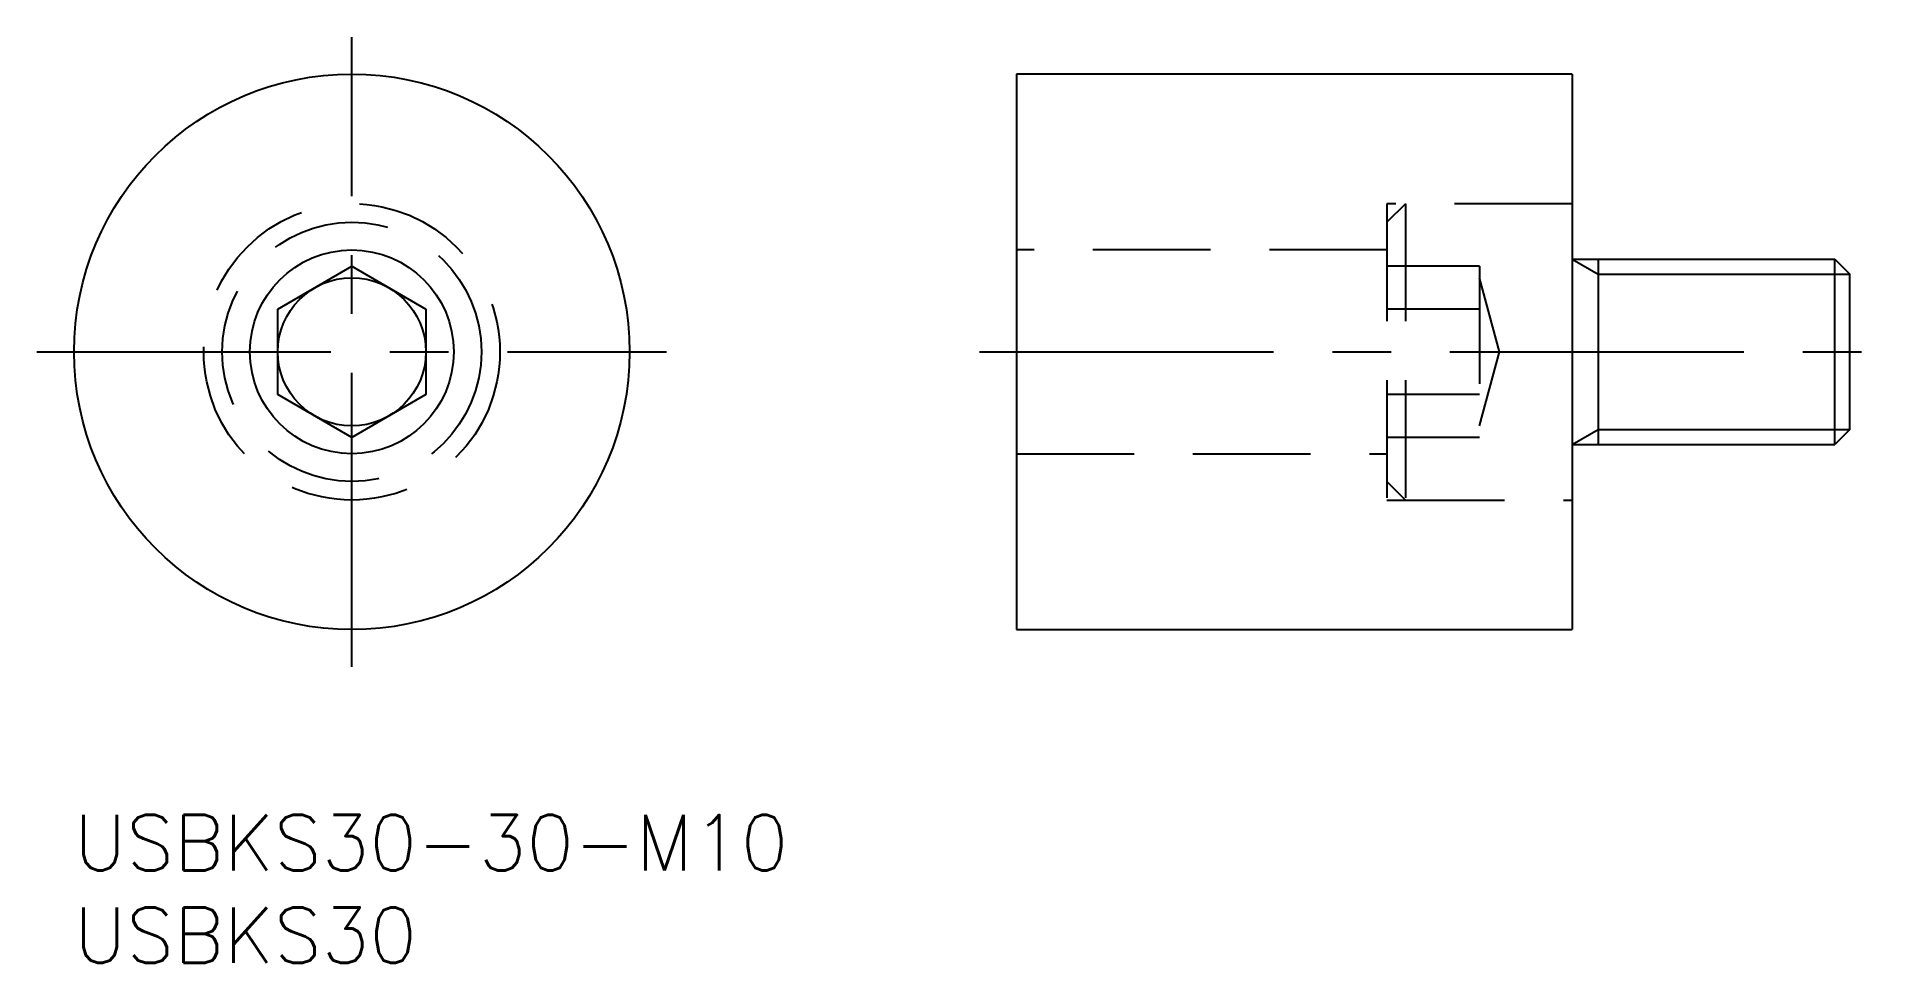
# Model space of a CAD drawing. Extents: x -2 to 97.9, y -8 to 42.
import ezdxf

# ---------------------------------------------------------------- set-up
doc = ezdxf.new("R2010")
doc.units = 0
doc.header["$LTSCALE"] = 0.5
doc.linetypes.add('CENTER', pattern=[50.8, 31.75, -6.35, 6.35, -6.35])
doc.linetypes.add('DASHED', pattern=[19.05, 12.7, -6.35])
for name, color, linetype in [('MSM_CENTER', 1, 'CENTER'), ('MSM_CONTINUOUS', 7, 'CONTINUOUS'), ('MSM_DASHED', 4, 'DASHED'), ('MSM_NARROW', 5, 'CONTINUOUS'), ('MSM_PART_NUMBER', 7, 'CONTINUOUS')]:
    doc.layers.add(name, color=color, linetype=linetype)
doc.styles.get("Standard").update_dxf_attribs({"font": 'txt.shx', "height": 1, "bigfont": 'bigfont.shx'})

# ---------------------------------------------------------------- blocks, each defined once
blk = doc.blocks.new('*U13')
at = {"layer": 'MSM_PART_NUMBER'}
blk.add_text('USBKS30-30-M10', height=3, dxfattribs=at).set_placement((0, -3))
blk = doc.blocks.new('*U14')
at = {"layer": 'MSM_PART_NUMBER'}
blk.add_text('USBKS30', height=3, dxfattribs=at).set_placement((0, -8))

msp = doc.modelspace()

# ---------------------------------------------------------------- linework, layer by layer
at = {"layer": 'MSM_CENTER'}
for p, q in [((15, 8), (15, 42)), ((-2, 25), (32, 25)), ((48.896, 25), (97.896, 25))]:
    msp.add_line(p, q, dxfattribs=at)
at = {"layer": 'MSM_CONTINUOUS'}
for p, q in [((80.896, 40), (50.896, 40)), ((50.896, 40), (50.896, 10)), ((80.896, 40), (80.896, 10)), ((80.896, 30), (95.084, 30)), ((82.302, 30), (82.302, 20)), ((95.084, 20), (95.084, 30)), ((95.084, 30), (95.896, 29.188)), ((11, 27.309), (15, 29.619)), ((15, 29.619), (19, 27.309)), ((95.896, 20.812), (95.896, 29.188)), ((11, 22.691), (11, 27.309)), ((19, 27.309), (19, 22.691)), ((15, 20.381), (11, 22.691)), ((19, 22.691), (15, 20.381)), ((80.896, 20), (95.084, 20)), ((95.896, 20.812), (95.084, 20)), ((50.896, 10), (80.896, 10))]:
    msp.add_line(p, q, dxfattribs=at)
for radius in [15, 5.5, 4]:
    msp.add_circle((15, 25), radius, dxfattribs=at)
at = {"layer": 'MSM_DASHED'}
for p, q in [((71.896, 33), (70.896, 32)), ((80.896, 33), (70.896, 33)), ((70.896, 33), (70.896, 17)), ((71.896, 33), (71.896, 17)), ((70.896, 30.5), (50.896, 30.5)), ((75.896, 29.619), (70.896, 29.619)), ((75.896, 29.619), (75.896, 20.381)), ((76.968, 25), (75.896, 29)), ((75.896, 27.309), (70.896, 27.309)), ((75.896, 21), (76.968, 25)), ((75.896, 22.691), (70.896, 22.691)), ((75.896, 20.381), (70.896, 20.381)), ((50.896, 19.5), (70.896, 19.5)), ((70.896, 18), (71.896, 17)), ((70.896, 17), (80.896, 17))]:
    msp.add_line(p, q, dxfattribs=at)
for radius in [8, 7]:
    msp.add_circle((15, 25), radius, dxfattribs=at)
at = {"layer": 'MSM_NARROW'}
for p, q in [((80.896, 30), (82.302, 29.188)), ((82.302, 29.188), (95.896, 29.188)), ((80.896, 20), (82.302, 20.812)), ((82.302, 20.812), (95.896, 20.812))]:
    msp.add_line(p, q, dxfattribs=at)

# ---------------------------------------------------------------- block references
at = {"layer": 'MSM_CONTINUOUS'}
for name in ['*U13', '*U14']:
    msp.add_blockref(name, (0, 0), dxfattribs=at)

doc.saveas('drawing.dxf')
